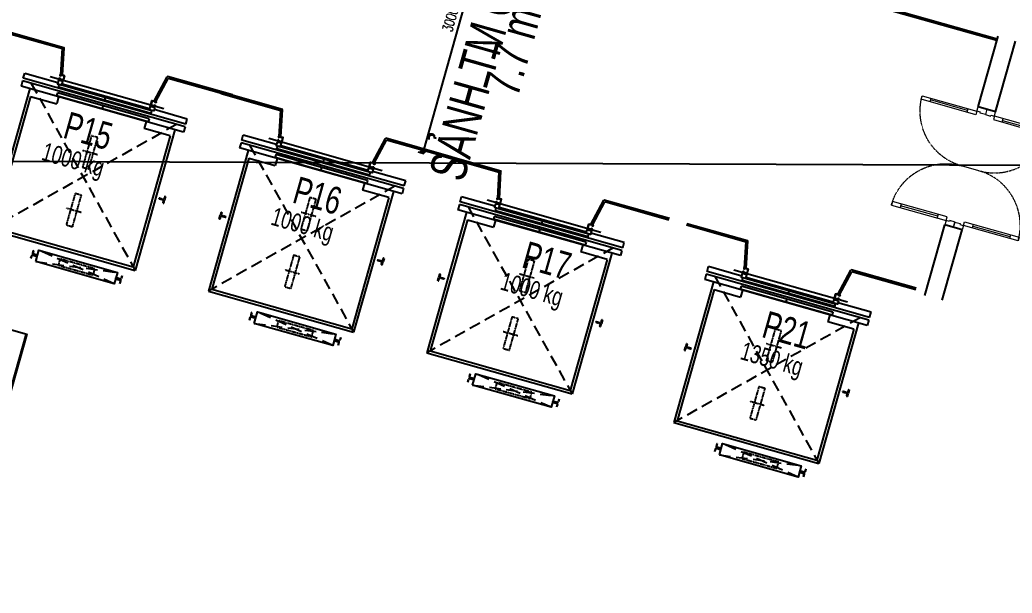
# Model space of a CAD drawing. Header units: millimetres. Extents: x -1307397 to 11565522512, y -626897 to 1138105.
# Drawn here: x -58773 to -47845, y 92163 to 98476 of the extents above; entities that cross this region are included whole.
import ezdxf
from ezdxf.enums import TextEntityAlignment as Align

# ---------------------------------------------------------------- set-up
doc = ezdxf.new("R2010")
doc.units = ezdxf.units.MM
doc.header["$MEASUREMENT"] = 0
for name, pattern in [('CENTERX2', [4, 2.5, -0.5, 0.5, -0.5]), ('HIDDEN', [0.375, 0.25, -0.125]), ('PHANTOMX2', [5, 2.5, -0.5, 0.5, -0.5, 0.5, -0.5]), ('Xref_NT1+NT2_MBDV Cot vach_220729$0$HIDDEN2', [0.1875, 0.125, -0.0625])]:
    doc.linetypes.add(name, pattern=pattern)
for name, color, linetype in [('A-FLOR-STRS', 1, 'Continuous'), ('KT-Net manh', 139, 'Continuous'), ('KT-Noi that', 32, 'Continuous'), ('SPE-MEP-Electric', 210, 'Continuous'), ('Xref_NT1+NT2_MBDV Cot vach_220729$0$ccu12-Thay', 7, 'Continuous'), ('Xref_NT1+NT2_MBDV Cot vach_220729$0$KT-Net manh', 139, 'Continuous'), ('Xref_NT1+NT2_MBDV Cot vach_220729$0$KT-Text', 7, 'Continuous'), ('Xref_NT1+NT2_MBDV Cot vach_220729$0$KT-Tuong', 1, 'Continuous'), ('Xref_ST_MBDV Cot vach 30.7.2022$0$KT-Text', 7, 'Continuous')]:
    doc.layers.add(name, color=color, linetype=linetype)
for name, color, linetype, lineweight in [('KT-Kich thuoc', 159, 'Continuous', 18), ('Xref_NT1+NT2_MBDV Cot vach_220729$0$CUA', 37, 'Continuous', 13), ('Xref_NT1+NT2_MBDV Cot vach_220729$0$KT-Kich thuoc', 159, 'Continuous', 18)]:
    doc.layers.add(name, color=color, linetype=linetype, lineweight=lineweight)
doc.styles.get("Standard").update_dxf_attribs({"font": 'arial.ttf'})
doc.styles.add('xref.N.Cot vach tang N2$0$DIM', font='vnsimli.shx', dxfattribs={"width": 0.7})
doc.styles.add('Xref_NT1+NT2_MBDV Cot vach_220729$0$Arial', font='arial.ttf', dxfattribs={"width": 0.7})
doc.dimstyles.new('SPE-DIM150', dxfattribs={"dimscale": 150, "dimtxt": 2.5, "dimasz": 2.5, "dimexe": 1.25, "dimexo": 0.625, "dimtad": 1, "dimdec": 0, "dimtxsty": 'Standard', "dimcen": 2.5, "dimadec": 0, "dimazin": 0, "dimtfac": 1, "dimtdec": 0, "dimtmove": 0, "dimatfit": 3, "dimldrblk": 'CLOSEDBLANK', "dimfxl": 1, "dimarcsym": 0})
doc.dimstyles.new('xref.N.Cot vach tang N2$0$CCU 1-100 A1', dxfattribs={"dimscale": 100, "dimtxt": 2.2, "dimasz": 1, "dimexe": 1, "dimexo": 0, "dimgap": 1, "dimtad": 1, "dimdec": 0, "dimdsep": 46, "dimtxsty": 'xref.N.Cot vach tang N2$0$DIM', "dimblk1": 'xref.N.Cot vach tang N2$0$_ARCHTICK', "dimblk2": 'xref.N.Cot vach tang N2$0$_ARCHTICK', "dimsah": 1, "dimcen": 0, "dimdle": 1, "dimclrd": 256, "dimclre": 256, "dimclrt": 31, "dimadec": 0, "dimazin": 0, "dimtfac": 1, "dimtdec": 0, "dimtix": 1, "dimtmove": 2, "dimatfit": 3, "dimldrblk": 'xref.N.Cot vach tang N2$0$_ARCHTICK', "dimfxl": 8, "dimtolj": 1, "dimarcsym": 0})

# ---------------------------------------------------------------- blocks, each defined once
blk = doc.blocks.new('*U55')
for p, q in [((-1260, -100), (-1300, -100)), ((-1280, -100), (-1280, -525)), ((-90, -100), (-50, -100)), ((-70, -100), (-70, -525)), ((-1260, -525), (-1300, -525)), ((-90, -525), (-50, -525))]:
    blk.add_line(p, q)
for points in [[(-1350, 100), (-1290, 100), (-1290, 40), (-1300, 40), (-1300, 0), (-1350, 0)], [(-1300, 0), (-1260, 0), (-1260, -625), (-1300, -625)], [(-50, 0), (-90, 0), (-90, -625), (-50, -625)], [(0, 100), (-60, 100), (-60, 40), (-50, 40), (-50, 0), (0, 0)]]:
    blk.add_lwpolyline(points, close=True)
at = {"linetype": 'Xref_NT1+NT2_MBDV Cot vach_220729$0$HIDDEN2'}
for centre, start, end in [((-1300, 0), 270, 0), ((-50, 0), 180, 270)]:
    blk.add_arc(centre, 625, start, end, dxfattribs=at)
blk = doc.blocks.new('_ClosedBlank')
at = {"linetype": 'ByBlock', "lineweight": -2}
for p, q in [((-1, 0.167), (0, 0)), ((-1, 0.167), (-1, -0.167)), ((0, 0), (-1, -0.167))]:
    blk.add_line(p, q, dxfattribs=at)
blk = doc.blocks.new('TM KHACH CH (NT2)')
at = {"layer": 'KT-Net manh'}
for p, q in [((2832, 100), (2832, -583.1)), ((2850, 100), (2850, -595.3)), ((2500, -537.5), (2500, -1837.5)), ((2550, -644.8), (2832, -583.1)), ((2550, -663.3), (2847, -598.3)), ((2847, -595.3), (2847, -598.3)), ((2850, -595.3), (2847, -595.3)), ((2550, -1711.7), (2847, -1776.7)), ((2550, -1730.2), (2832, -1791.9)), ((2832, -2525), (2832, -1791.9)), ((2847, -1779.7), (2847, -1776.7)), ((2850, -1779.7), (2847, -1779.7)), ((2850, -2525), (2850, -1779.7))]:
    blk.add_line(p, q, dxfattribs=at)
at = {"layer": 'KT-Net manh', "ltscale": 2}
for points in [[(2510, -637.5), (2500, -637.5), (2500, -687.5), (2550, -687.5), (2550, -637.5), (2540, -637.5), (2540, -647.5), (2541.6, -647.5), (2541.6, -639.1), (2548.4, -639.1), (2548.4, -685.9), (2501.6, -685.9), (2501.6, -639.1), (2508.4, -639.1), (2508.4, -647.5), (2510, -647.5)], [(2510, -1737.5), (2500, -1737.5), (2500, -1687.5), (2550, -1687.5), (2550, -1737.5), (2540, -1737.5), (2540, -1727.5), (2541.6, -1727.5), (2541.6, -1735.9), (2548.4, -1735.9), (2548.4, -1689.1), (2501.6, -1689.1), (2501.6, -1735.9), (2508.4, -1735.9), (2508.4, -1727.5), (2510, -1727.5)]]:
    blk.add_lwpolyline(points, close=True, dxfattribs=at)
at = {"layer": 'KT-Net manh', "const_width": 2}
for points in [[(2847, -595.3), (2832, -583.1)], [(2847, -1779.7), (2832, -1791.9)]]:
    blk.add_lwpolyline(points, dxfattribs=at)
at = {"layer": 'KT-Noi that', "linetype": 'Continuous'}
for p, q in [((1497.5, -260.5, 0), (1497.5, -255.5, 0)), ((1497.5, -255.5, 0), (1535, -255.5, 0)), ((1500.5, -263.5, 0), (1530, -266.6, 0)), ((1530, -316.5, 0), (1530, -287.5, 0)), ((1531, -317.5, 0), (1535, -317.5, 0)), ((1533, -283.4, 0), (1533, -269.6, 0)), ((1572.5, -255.5, 0), (1535, -255.5, 0)), ((1539, -317.5, 0), (1535, -317.5, 0)), ((1537.1, -283.4, 0), (1537.1, -269.6, 0)), ((1540, -316.5, 0), (1540, -287.5, 0)), ((1569.5, -263.5, 0), (1540.1, -266.6, 0)), ((1572.5, -260.5, 0), (1572.5, -255.5, 0)), ((516.5, -877.5, 0), (545.6, -877.5, 0)), ((516.5, -880.7, 0), (516.5, -877.5, 0)), ((516.5, -880.7, 0), (545.6, -880.7, 0)), ((551.8, -931.3, 0), (551.8, -886.9, 0)), ((555, -931.3, 0), (555, -886.9, 0)), ((558, -934.3, 0), (562, -934.3, 0)), ((558, -937.5, 0), (562, -937.5, 0)), ((565, -931.3, 0), (565, -886.9, 0)), ((568.2, -931.3, 0), (568.2, -886.9, 0)), ((603.5, -877.5, 0), (574.4, -877.5, 0)), ((603.5, -880.7, 0), (574.4, -880.7, 0)), ((603.5, -880.7, 0), (603.5, -877.5, 0)), ((551.8, -1843.7, 0), (551.8, -1888.1, 0)), ((555, -1843.7, 0), (555, -1888.1, 0)), ((558, -1837.5, 0), (562, -1837.5, 0)), ((558, -1840.7, 0), (562, -1840.7, 0)), ((565, -1843.7, 0), (565, -1888.1, 0)), ((568.2, -1843.7, 0), (568.2, -1888.1, 0)), ((516.5, -1894.3, 0), (545.6, -1894.3, 0)), ((516.5, -1897.5, 0), (545.6, -1897.5, 0)), ((603.5, -1894.3, 0), (574.4, -1894.3, 0)), ((603.5, -1897.5, 0), (574.4, -1897.5, 0)), ((1530, -2058.5, 0), (1530, -2087.5, 0)), ((1531, -2057.5, 0), (1535, -2057.5, 0)), ((1539, -2057.5, 0), (1535, -2057.5, 0)), ((1540, -2058.5, 0), (1540, -2087.5, 0)), ((1497.5, -2114.5, 0), (1497.5, -2119.5, 0)), ((1497.5, -2119.5, 0), (1535, -2119.5, 0)), ((1500.5, -2111.5, 0), (1529.9, -2108.4, 0)), ((1532.9, -2091.6, 0), (1532.9, -2105.4, 0)), ((1572.5, -2119.5, 0), (1535, -2119.5, 0)), ((1537.1, -2091.6, 0), (1537.1, -2105.4, 0)), ((1569.5, -2111.5, 0), (1540.1, -2108.4, 0)), ((1572.5, -2114.5, 0), (1572.5, -2119.5, 0))]:
    blk.add_line(p, q, dxfattribs=at)
at = {"layer": 'KT-Noi that', "linetype": 'Continuous', "ltscale": 2}
for p, q in [((2310, -2117.5, 0), (2310, -257.5, 0)), ((2370, -257.5, 0), (2310, -257.5, 0)), ((2370, -2117.5, 0), (2370, -257.5, 0)), ((2400, -2117.5, 0), (2400, -257.5, 0)), ((2400, -257.5, 0), (2460, -257.5, 0)), ((2460, -257.5, 0), (2460, -637.5, 0)), ((700, -356.5, 0), (700, -2018.5, 0)), ((2310, -356.5, 0), (700, -356.5, 0)), ((730, -387.5, 0), (730, -1987.5, 0)), ((2230, -387.5, 0), (730, -387.5, 0)), ((2230, -387.5, 0), (2230, -687.5, 0)), ((2310, -687.5, 0), (2230, -687.5, 0)), ((2314, -1712.5, 0), (2314, -662.5, 0)), ((2348, -662.5, 0), (2314, -662.5, 0)), ((2348, -1712.5, 0), (2348, -662.5, 0)), ((2411, -1717.5, 0), (2411, -657.5, 0)), ((2411, -657.5, 0), (2441.3, -657.5, 0)), ((2441.3, -1717.5, 0), (2441.3, -657.5, 0)), ((2455, -1687.5, 0), (2455, -687.5, 0)), ((2314, -1187.5, 0), (2348, -1187.5, 0)), ((2411, -1187.5, 0), (2441.3, -1187.5, 0)), ((2230, -1987.5, 0), (2230, -1687.5, 0)), ((2310, -1687.5, 0), (2230, -1687.5, 0)), ((2348, -1712.5, 0), (2314, -1712.5, 0)), ((2411, -1717.5, 0), (2441.3, -1717.5, 0)), ((2460, -2117.5, 0), (2460, -1737.5, 0)), ((2310, -2018.5, 0), (700, -2018.5, 0)), ((2230, -1987.5, 0), (730, -1987.5, 0)), ((2370, -2117.5, 0), (2310, -2117.5, 0)), ((2400, -2117.5, 0), (2460, -2117.5, 0))]:
    blk.add_line(p, q, dxfattribs=at)
at = {"layer": 'KT-Noi that', "linetype": 'HIDDEN', "ltscale": 500}
for p, q in [((2370, -356.5, 0), (700, -2018.5, 0)), ((2370, -2018.5, 0), (700, -356.5, 0)), ((495, -937.5, 0), (625, -1837.5, 0)), ((495, -1837.5, 0), (625, -937.5, 0))]:
    blk.add_line(p, q, dxfattribs=at)
at = {"layer": 'KT-Noi that', "linetype": 'CENTERX2'}
for p, q in [((1155, -1101.5, 0), (1155, -1270.8, 0)), ((1815, -1101.5, 0), (1815, -1270.8, 0))]:
    blk.add_line(p, q, dxfattribs=at)
at = {"layer": 'KT-Noi that', "linetype": 'Continuous', "ltscale": 2, "elevation": 0}
for points in [[(2485, -637.5), (2445, -637.5), (2445, -687.5), (2485, -687.5)], [(495, -937.5), (625, -937.5), (625, -1837.5), (495, -1837.5)], [(2485, -1737.5), (2445, -1737.5), (2445, -1687.5), (2485, -1687.5)]]:
    blk.add_lwpolyline(points, close=True, dxfattribs=at)
at = {"layer": 'KT-Noi that', "linetype": 'PHANTOMX2', "elevation": 0}
for points in [[(524, -1187.5), (524, -1587.5), (596, -1587.5), (596, -1187.5)], [(975, -1151.5), (975, -1223.5), (1335, -1223.5), (1335, -1151.5)], [(1635, -1151.5), (1635, -1223.5), (1995, -1223.5), (1995, -1151.5)]]:
    blk.add_lwpolyline(points, close=True, dxfattribs=at)
at = {"layer": 'KT-Noi that', "linetype": 'Continuous'}
for centre, radius, start, end in [((1500.5, -260.5, 0), 3, 179.99965, 269.99965), ((1530, -269.6, 0), 3, 359.99965, 89.99965), ((1527.7, -282.8, 0), 5.25, 295.66937, 353.31693), ((1531, -316.5, 0), 1, 179.99965, 269.99965), ((1540.1, -269.6, 0), 3, 89.99965, 179.99965), ((1542.3, -282.8, 0), 5.25, 186.68237, 244.32993), ((1539, -316.5, 0), 1, 269.99965, 359.99965), ((1569.5, -260.5, 0), 3, 269.99965, 359.99965), ((545.6, -886.9, 0), 9.4, 359.99965, 89.99965), ((545.6, -886.9, 0), 6.2, 359.99965, 89.99965), ((558, -931.3, 0), 6.2, 179.99965, 269.99965), ((558, -931.3, 0), 3, 179.99965, 269.99965), ((562, -931.3, 0), 6.2, 269.99965, 359.99965), ((562, -931.3, 0), 3, 269.99965, 359.99965), ((574.4, -886.9, 0), 9.4, 89.99965, 179.99965), ((574.4, -886.9, 0), 6.2, 89.99965, 179.99965), ((558, -1843.7, 0), 6.2, 89.99965, 179.99965), ((558, -1843.7, 0), 3, 89.99965, 179.99965), ((562, -1843.7, 0), 6.2, 359.99965, 89.99965), ((562, -1843.7, 0), 3, 359.99965, 89.99965), ((545.6, -1888.1, 0), 6.2, 269.99965, 359.99965), ((545.6, -1888.1, 0), 9.4, 269.99965, 359.99965), ((574.4, -1888.1, 0), 9.4, 179.99965, 269.99965), ((574.4, -1888.1, 0), 6.2, 179.99965, 269.99965), ((1531, -2058.5, 0), 1, 89.99965, 179.99965), ((1539, -2058.5, 0), 1, 359.99965, 89.99965), ((1500.5, -2114.5, 0), 3, 89.99965, 179.99965), ((1529.9, -2105.4, 0), 3, 269.99965, 359.99965), ((1527.7, -2092.2, 0), 5.25, 6.68237, 64.32993), ((1542.3, -2092.2, 0), 5.25, 115.66937, 173.31693), ((1540.1, -2105.4, 0), 3, 179.99965, 269.99965), ((1569.5, -2114.5, 0), 3, 359.99965, 89.99965)]:
    blk.add_arc(centre, radius, start, end, dxfattribs=at)
blk = doc.blocks.new('xref.N.Cot vach tang N2$0$_Open90')
at = {"color": 0, "linetype": 'ByBlock', "lineweight": -2}
for p, q in [((0, 0), (-1, 0)), ((-0.5, 0.5), (0, 0)), ((0, 0), (-0.5, -0.5))]:
    blk.add_line(p, q, dxfattribs=at)
blk = doc.blocks.new('*D95')
at = {"layer": 'Defpoints', "color": 0, "transparency": 16777216}
for p in [(-53503, 99887, 0), (-54339, 97005), (-54319, 97000)]:
    blk.add_point(p, dxfattribs=at)
at = {"layer": 'KT-Noi that', "color": 5, "transparency": 16777216}
for p, q in [((-53503, 99887), (-53571, 99906)), ((-53537, 99844), (-54325, 97053)), ((-54319, 97000), (-54387, 97019))]:
    blk.add_line(p, q, dxfattribs=at)
at = {"layer": 'KT-Noi that', "color": 5, "transparency": 16777216, "xscale": 50, "yscale": 50, "zscale": 50}
for p, rotation in [((-53523, 99892), 74.2212200111819), ((-54339, 97005), 254.2212200111819)]:
    blk.add_blockref('xref.N.Cot vach tang N2$0$_Open90', p, dxfattribs=dict(at, rotation=rotation))
at = {"layer": 'KT-Noi that', "color": 5, "transparency": 16777216, "insert": (-54032, 98477), "char_height": 110, "attachment_point": 5, "rotation": 74.2212, "style": 'xref.N.Cot vach tang N2$0$DIM'}
blk.add_mtext('\\A1;3000', dxfattribs=at)
blk = doc.blocks.new('xref.N.Cot vach tang N2$0$_ARCHTICK')
at = {"color": 0, "linetype": 'ByBlock', "const_width": 0.15}
blk.add_lwpolyline([(-0.5, -0.5), (0.5, 0.5)], dxfattribs=at)
blk = doc.blocks.new('STTT2')
at = {"layer": 'Xref_NT1+NT2_MBDV Cot vach_220729$0$KT-Text', "extrusion": (-7.84266e-08, 2.27976e-08, 1), "style": 'Xref_NT1+NT2_MBDV Cot vach_220729$0$Arial', "oblique": 360, "width": 0.7}
for s, p in [('P15', (-58120, 96779, 0)), ('P16', (-55594, 96066, 0)), ('P17', (-53068, 95352, 0)), ('P21', (-50425, 94585, 0))]:
    blk.add_text(s, height=300, rotation=344.2212, dxfattribs=at).set_placement(p, align=Align.CENTER)
at = {"layer": 'Xref_NT1+NT2_MBDV Cot vach_220729$0$KT-Text', "style": 'Xref_NT1+NT2_MBDV Cot vach_220729$0$Arial', "width": 0.7}
for s, p in [('1000 kg', (-58272, 96511, 0)), ('1000 kg', (-55746, 95797, 0)), ('1000 kg', (-53220, 95083, 0)), ('1350 kg', (-50577, 94316, 0))]:
    blk.add_text(s, height=200, rotation=344, dxfattribs=at).set_placement(p, align=Align.CENTER)
blk = doc.blocks.new('ĂERWER')
at = {"layer": 'Xref_ST_MBDV Cot vach 30.7.2022$0$KT-Text'}
blk.add_blockref('STTT2', (0, 0), dxfattribs=at)
blk = doc.blocks.new('A$C691A41ED')
at = {"layer": 'SPE-MEP-Electric'}
blk.add_leader([(25540, 1524898), (74666, 1524707)], dimstyle='SPE-DIM150', override={"dimtad": 0}, dxfattribs=at)

msp = doc.modelspace()

# ---------------------------------------------------------------- linework, layer by layer
at = {"layer": 'A-FLOR-STRS', "extrusion": (9.25827e-09, -2.86766e-08, 1), "elevation": 0}
msp.add_lwpolyline([(-42227.1, 90610.7), (-39848.7, 89938.7), (-40952.7, 85913.2, -0.4986485), (-49497.4, 84304.2, 0.4558928), (-52670.3, 84386.2, -0.6624349), (-60670.2, 88043), (-58698.4, 95021.2)], format="xyb", dxfattribs=at)
msp.add_lwpolyline([(-42227.1, 90610.7), (-39848.7, 89938.7), (-40952.7, 85913.2, -0.4986485), (-49497.4, 84304.2, 0.4558928), (-52670.3, 84386.2, -0.6624349), (-60670.2, 88043), (-58698.4, 95021.2)], format="xyb", dxfattribs=at)
at = {"layer": 'Xref_NT1+NT2_MBDV Cot vach_220729$0$ccu12-Thay', "elevation": 0}
msp.add_lwpolyline([(-56723.9, 107138.4), (-56723.9, 107138.4), (-57549.9, 104215), (-60042.1, 95395.3), (-58694.9, 95014.7), (-60993.6, 86879.6, 0.5291999), (-56786.9, 81810.1), (-44478.4, 82977, 0.3082121), (-41014.8, 85871.8)], format="xyb", dxfattribs=at)
at = {"layer": 'Xref_NT1+NT2_MBDV Cot vach_220729$0$KT-Kich thuoc', "ltscale": 0.5}
msp.add_line((-48210.5, 96814), (-48403, 96868.4), dxfattribs=at)
at = {"layer": 'Xref_NT1+NT2_MBDV Cot vach_220729$0$KT-Net manh'}
for p, q in [((-48013.4, 98246.9), (-51208.6, 99149.8)), ((-48008.6, 98264.2), (-51192, 99163.8))]:
    msp.add_line(p, q, dxfattribs=at)
at = {"layer": 'Xref_NT1+NT2_MBDV Cot vach_220729$0$KT-Tuong', "ltscale": 0.5}
for p, q in [((-48219.4, 97518), (-47999.9, 98295)), ((-48027, 97463.6), (-47807.4, 98240.6)), ((-48027, 97463.6), (-48219.4, 97518)), ((-48806.1, 95441.8), (-48586.5, 96218.8)), ((-48394.1, 96164.4), (-48586.5, 96218.8)), ((-48613.6, 95387.4), (-48394.1, 96164.4))]:
    msp.add_line(p, q, dxfattribs=at)

# ---------------------------------------------------------------- block references
at = {"layer": 'KT-Kich thuoc', "rotation": 74.22122041141273}
for p in [(-59635.7, 95592.3), (-57229.9, 94912.5), (-54824.2, 94232.6), (-52105.6, 93464.4)]:
    msp.add_blockref('TM KHACH CH (NT2)', p, dxfattribs=at)
at = {"layer": 'SPE-MEP-Electric'}
msp.add_blockref('A$C691A41ED', (-116173.4, -1427854.4, 0), dxfattribs=at)
at = {"layer": 'Xref_NT1+NT2_MBDV Cot vach_220729$0$CUA', "xscale": -1, "rotation": 254.2212083034433}
msp.add_blockref('*U55', (-48219.4, 97518), dxfattribs=at)
at = {"layer": 'Xref_NT1+NT2_MBDV Cot vach_220729$0$CUA', "rotation": 74.22120830339313}
msp.add_blockref('*U55', (-48027, 97463.6), dxfattribs=at)
at = {"layer": 'Xref_ST_MBDV Cot vach 30.7.2022$0$KT-Text'}
msp.add_blockref('ĂERWER', (59.6, 330.5, 0), dxfattribs=at)

# ---------------------------------------------------------------- texts
at = {"layer": 'Xref_NT1+NT2_MBDV Cot vach_220729$0$KT-Text', "extrusion": (-2.27976e-08, -7.84266e-08, 1), "style": 'Xref_NT1+NT2_MBDV Cot vach_220729$0$Arial', "oblique": 360, "width": 0.7}
msp.add_text('SẢNH TM CĂN HỘ', height=400, rotation=74.22122, dxfattribs=at).set_placement((-53426.5, 98309, 0), align=Align.CENTER)
at = {"layer": 'Xref_NT1+NT2_MBDV Cot vach_220729$0$KT-Text', "color": 1, "style": 'Xref_NT1+NT2_MBDV Cot vach_220729$0$Arial', "oblique": 0, "width": 0.7}
msp.add_text('7.7 m2', height=400, rotation=74.22122, dxfattribs=at).set_placement((-53129, 98185.8, 0), align=Align.CENTER)

# ---------------------------------------------------------------- dimensions: what is measured, and where the dimension line sits
at = {"layer": 'KT-Noi that', "color": 5}
dim = msp.add_aligned_dim(p1=(-53503.3, 99886.5, 0), p2=(-54319, 96999.6), distance=-20.6, dimstyle='xref.N.Cot vach tang N2$0$CCU 1-100 A1', override={"dimscale": 50, "dimblk1": 'xref.N.Cot vach tang N2$0$_Open90', "dimblk2": 'xref.N.Cot vach tang N2$0$_Open90', "dimclrd": 5, "dimclre": 5, "dimclrt": 5, "dimlwd": 65535, "dimlwe": 65535}, dxfattribs=at)
dim.commit()
dim.dimension.update_dxf_attribs({"geometry": '*D95', "text_midpoint": (-54032, 98477.2)})

doc.saveas('drawing.dxf')
